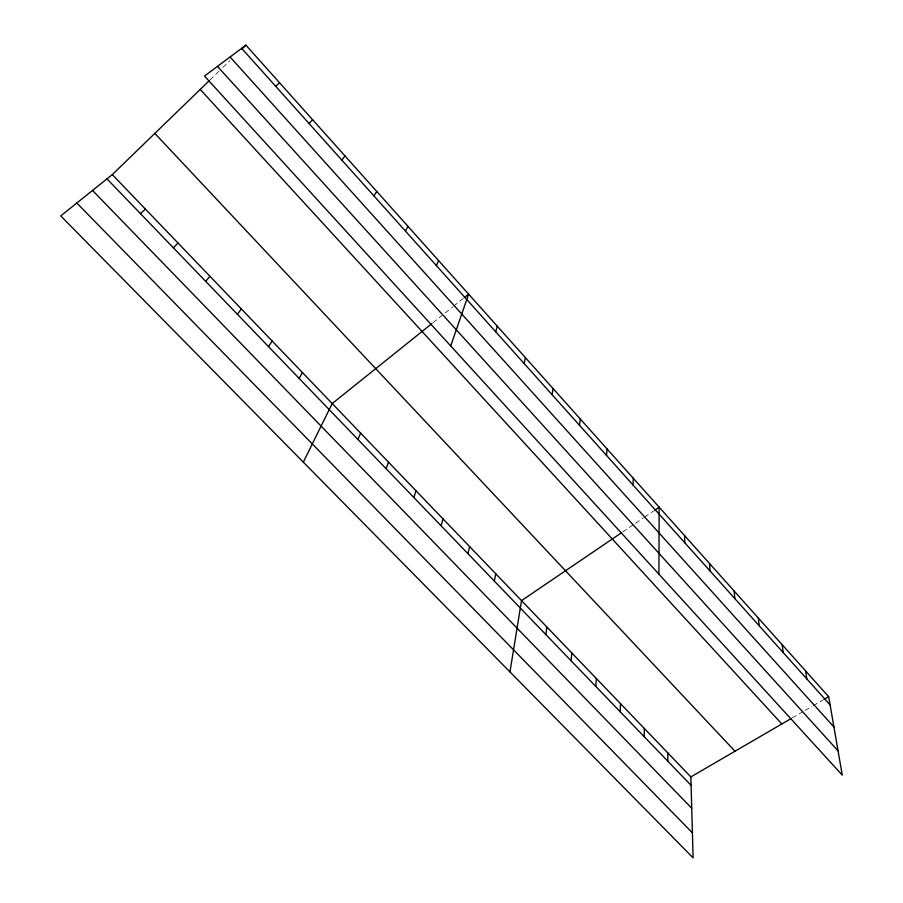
<?xml version="1.0" encoding="UTF-8"?>
<svg xmlns="http://www.w3.org/2000/svg" width="903" height="903" viewBox="0 0 903 903"><rect width="100%" height="100%" fill="white"/><g stroke="black" fill="none" stroke-linecap="round" stroke-linejoin="round"><path stroke-width="0.68" stroke-dasharray="4.51 3.39" d="M210.06 79.882L220.885 69.396M222.86 67.488L229.87 60.693M433.068 322.664L441.849 315.61M445.145 312.969L452.617 306.975M453.678 306.128L463.284 298.43M622.743 531.901L633.206 524.79M635.531 523.221L643.41 517.87M644.539 517.103L653.535 510.996M792.292 717.885L802.756 711.801M805.081 710.447L812.158 706.327M813.332 705.638L822.78 700.141"/><path stroke-width="1.35" d="M658.908 574.15L659.156 507.181L654.664 510.229M644.189 736.667L644.336 728.461M633.048 485.035L633.308 478.285M620.18 711.745L620.53 703.685M595.799 686.427L596.352 678.514M606.523 455.439L607.03 448.893M571.035 660.714L571.802 652.959M579.534 425.324L580.29 419.003M545.875 634.595L546.857 626.998M509.958 671.922L521.528 600.619L621.58 532.691M552.083 394.69L553.099 388.595M494.336 581.08L495.781 573.811M524.146 363.514L525.422 357.667M467.946 553.663L469.616 546.586M441.104 525.806L443.034 518.909M495.713 331.796L497.271 326.186M413.834 497.485L416.012 490.78M450.721 345.939L468.623 294.152L464.345 297.572M386.1 468.68L388.538 462.178M436.397 265.617L438.565 260.538M357.893 439.4L360.613 433.101M303.318 462.155L332.214 403.539L431.961 323.545M405.47 231.1L407.942 226.314M299.141 378.402L302.449 372.555M373.944 195.928L376.754 191.436M268.541 346.628L272.153 341.018M237.399 314.289L241.327 308.928M341.819 160.091L344.969 155.903M205.681 281.352L209.936 276.25M309.074 123.553L312.585 119.693M173.387 247.828L177.981 242.986M112.299 174.618L690.863 776.907L693.109 857.85L60.738 215.907L112.299 174.618L209.078 80.841M241.902 49.033L245.909 45.15L828.683 696.71L842.262 775.135L204.507 76.055L245.909 45.15M140.484 213.672L145.439 209.112M275.697 86.304L279.569 82.783M690.863 776.907L791.13 718.562M823.954 699.453L828.683 696.71M76.823 203.017L692.42 832.848M92.524 190.454L691.732 808.241M106.983 178.873L691.1 785.373M154.819 133.407L734.986 751.228M200.218 89.42L781.829 723.98M217.476 66.382L838.052 750.856M230.084 56.968L833.92 726.994M241.654 48.322L830.094 704.893M805.611 670.918L806.842 678.943M782.179 644.719L783.217 652.587M758.373 618.103L759.209 625.802M734.173 591.047L734.805 598.565M709.577 563.551L709.995 570.888M684.576 535.592L684.779 542.748M667.78 752.865L667.825 761.206"/></g></svg>
